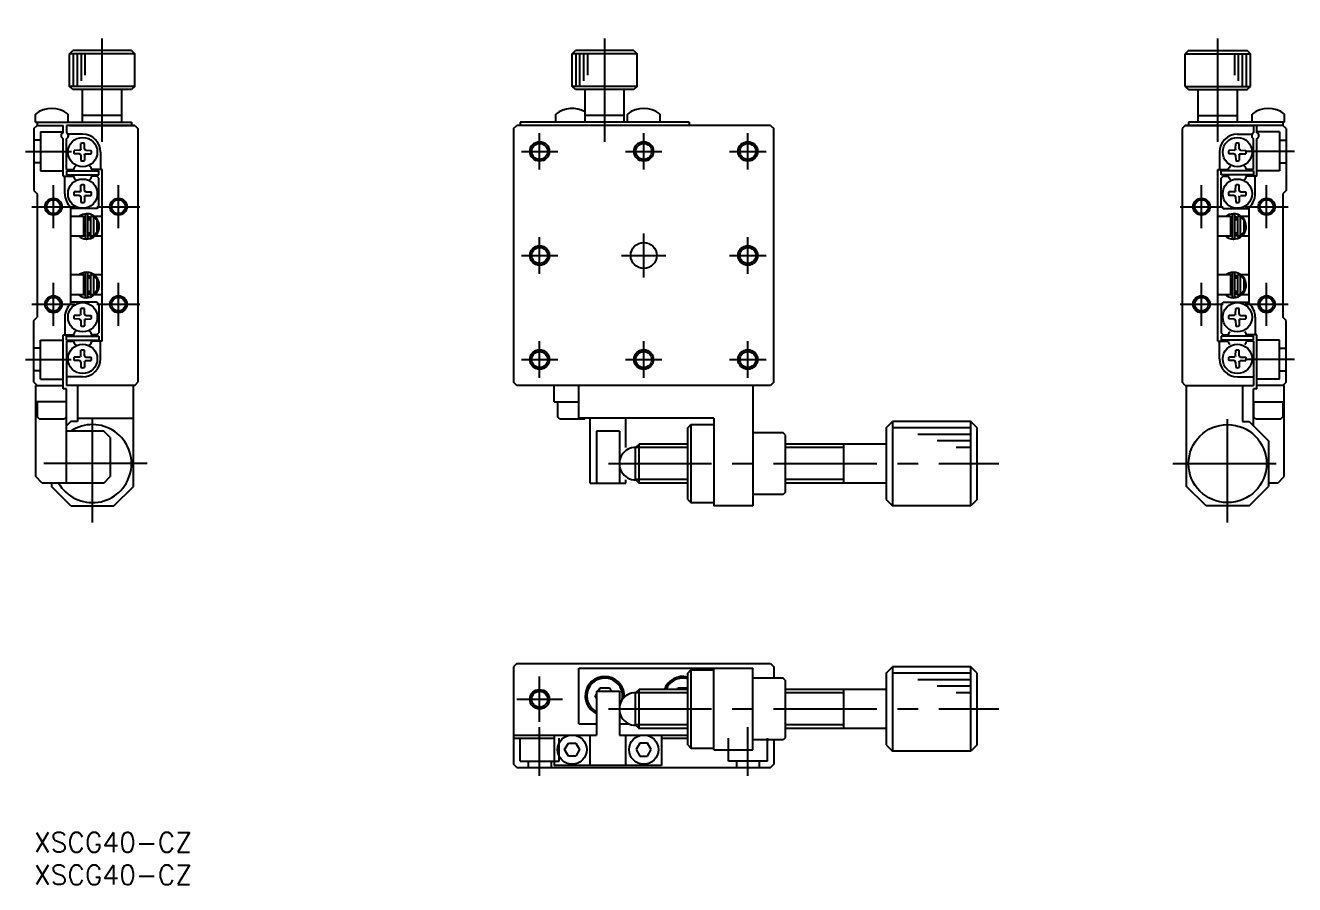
# Model space of a CAD drawing. Extents: x -1 to 194, y -8 to 253.
# Drawn here: x -1.3 to 193.8, y -8 to 124.1 of the extents above; entities that cross this region are included whole.
import ezdxf

# ---------------------------------------------------------------- set-up
doc = ezdxf.new("R2010")
doc.units = 0
doc.header["$LTSCALE"] = 0.5
doc.linetypes.add('CENTER', pattern=[50.8, 31.75, -6.35, 6.35, -6.35])
doc.linetypes.add('DASHED', pattern=[19.05, 12.7, -6.35])
for name, color, linetype in [('MSM_CENTER', 1, 'CENTER'), ('MSM_CONTINUOUS', 7, 'CONTINUOUS'), ('MSM_DASHED', 4, 'DASHED'), ('MSM_NARROW', 5, 'CONTINUOUS'), ('MSM_PART_NUMBER', 7, 'CONTINUOUS')]:
    doc.layers.add(name, color=color, linetype=linetype)
doc.styles.get("Standard").update_dxf_attribs({"font": 'txt.shx', "height": 3, "bigfont": 'bigfont.shx'})

# ---------------------------------------------------------------- blocks, each defined once
blk = doc.blocks.new('*U2')
at = {"layer": 'MSM_PART_NUMBER'}
blk.add_text('XSCG40-CZ', height=3, dxfattribs=at).set_placement((0, -3))
blk = doc.blocks.new('*U3')
at = {"layer": 'MSM_PART_NUMBER'}
blk.add_text('XSCG40-CZ', height=3, dxfattribs=at).set_placement((0, -8))

msp = doc.modelspace()

# ---------------------------------------------------------------- linework, layer by layer
at = {"layer": 'MSM_CENTER'}
for p, q in [((87.73, 106.2), (87.73, 124.09)), ((181.96, 106.2), (181.96, 124.09)), ((10.5, 106.2), (10.5, 122.06)), ((77.73, 101.92), (77.73, 107.52)), ((93.73, 101.92), (93.73, 107.52)), ((109.73, 101.92), (109.73, 107.52)), ((-1.3, 104.72), (5.78, 104.72)), ((74.93, 104.72), (80.53, 104.72)), ((90.93, 104.72), (96.53, 104.72)), ((106.93, 104.72), (112.53, 104.72)), ((193.76, 104.72), (186.26, 104.72)), ((3, 92.92), (3, 99.52)), ((13, 92.92), (13, 99.52)), ((179.46, 92.92), (179.46, 99.52)), ((189.46, 92.92), (189.46, 99.52)), ((-0.3, 96.22), (6.3, 96.22)), ((9.7, 96.22), (16.3, 96.22)), ((176.16, 96.22), (182.76, 96.22)), ((186.16, 96.22), (192.76, 96.22)), ((93.73, 85.32), (93.73, 92.12)), ((77.73, 85.92), (77.73, 91.52)), ((109.73, 85.92), (109.73, 91.52)), ((74.93, 88.72), (80.53, 88.72)), ((90.33, 88.72), (97.13, 88.72)), ((106.93, 88.72), (112.53, 88.72)), ((3, 77.92), (3, 84.52)), ((13, 77.92), (13, 84.52)), ((179.46, 77.92), (179.46, 84.52)), ((189.46, 77.92), (189.46, 84.52)), ((-0.3, 81.22), (6.3, 81.22)), ((9.7, 81.22), (16.3, 81.22)), ((176.16, 81.22), (182.76, 81.22)), ((186.16, 81.22), (192.76, 81.22)), ((77.73, 69.92), (77.73, 75.52)), ((93.73, 69.92), (93.73, 75.52)), ((109.73, 69.92), (109.73, 75.52)), ((-1.3, 72.72), (5.73, 72.72)), ((74.93, 72.72), (80.53, 72.72)), ((90.93, 72.72), (96.53, 72.72)), ((106.93, 72.72), (112.53, 72.72)), ((193.76, 72.72), (186.26, 72.72)), ((9, 47.67), (9, 65.19)), ((183.46, 47.67), (183.46, 65.19)), ((17.39, 56.72), (0.95, 56.72)), ((88.29, 56.72), (148.29, 56.72)), ((175.06, 56.72), (191.5, 56.72)), ((77.73, 17), (77.73, 24)), ((74.23, 20.5), (81.23, 20.5)), ((88.29, 19), (148.29, 19)), ((77.73, 8.7), (77.73, 16.2)), ((109.73, 8.7), (109.73, 16.2))]:
    msp.add_line(p, q, dxfattribs=at)
at = {"layer": 'MSM_CONTINUOUS'}
for p, q in [((5.5, 119.72), (6, 120.22)), ((15.5, 119.72), (5.5, 119.72)), ((5.5, 114.72), (5.5, 119.72)), ((15, 120.22), (6, 120.22)), ((15, 120.22), (15.5, 119.72)), ((15.5, 114.72), (15.5, 119.72)), ((82.73, 119.72), (83.23, 120.22)), ((92.73, 119.72), (82.73, 119.72)), ((82.73, 114.72), (82.73, 119.72)), ((92.23, 120.22), (83.23, 120.22)), ((92.23, 120.22), (92.73, 119.72)), ((92.73, 114.72), (92.73, 119.72)), ((177.46, 120.22), (176.96, 119.72)), ((176.96, 119.72), (186.96, 119.72)), ((176.96, 114.72), (176.96, 119.72)), ((177.46, 120.22), (186.46, 120.22)), ((186.96, 119.72), (186.46, 120.22)), ((186.96, 114.72), (186.96, 119.72)), ((15.5, 114.72), (5.5, 114.72)), ((6, 114.22), (5.5, 114.72)), ((15, 114.22), (6, 114.22)), ((7.5, 109.22), (7.5, 114.22)), ((13.5, 109.22), (13.5, 114.22)), ((15.5, 114.72), (15, 114.22)), ((92.73, 114.72), (82.73, 114.72)), ((83.23, 114.22), (82.73, 114.72)), ((92.23, 114.22), (83.23, 114.22)), ((84.73, 109.22), (84.73, 114.22)), ((90.73, 109.22), (90.73, 114.22)), ((92.73, 114.72), (92.23, 114.22)), ((176.96, 114.72), (186.96, 114.72)), ((176.96, 114.72), (177.46, 114.22)), ((177.46, 114.22), (186.46, 114.22)), ((178.96, 109.22), (178.96, 114.22)), ((184.96, 109.22), (184.96, 114.22)), ((186.46, 114.22), (186.96, 114.72)), ((0.25, 109.22), (0.25, 110.45)), ((5.25, 109.22), (5.25, 110.45)), ((13.5, 110.22), (7.5, 110.22)), ((80.23, 109.22), (80.23, 110.45)), ((90.73, 110.22), (84.73, 110.22)), ((91.23, 109.22), (91.23, 110.45)), ((96.23, 109.22), (96.23, 110.45)), ((178.96, 110.22), (184.96, 110.22)), ((187.21, 109.22), (187.21, 110.45)), ((192.21, 109.22), (192.21, 110.45)), ((0, 108.22), (0.5, 108.72)), ((0, 108.22), (0, 98.72)), ((0.25, 109.22), (15, 109.22)), ((0.5, 109.22), (0.5, 108.72)), ((0.5, 108.72), (4.5, 108.72)), ((4.5, 107.58), (4.5, 108.72)), ((15.5, 108.72), (5, 108.72)), ((5, 108.72), (5, 107.58)), ((7.5, 107.37), (5.23, 107.37)), ((5.5, 108.72), (15.5, 108.72)), ((15, 109.22), (15, 108.72)), ((15.5, 108.72), (16, 108.22)), ((16, 108.22), (16, 69.22)), ((73.73, 108.22), (74.23, 108.72)), ((73.73, 108.22), (73.73, 69.22)), ((113.23, 108.72), (74.23, 108.72)), ((100.73, 109.22), (74.73, 109.22)), ((74.73, 109.22), (74.73, 108.72)), ((100.73, 109.22), (100.73, 108.72)), ((113.23, 108.72), (113.73, 108.22)), ((113.73, 69.22), (113.73, 108.22)), ((176.96, 108.72), (176.46, 108.22)), ((176.46, 108.22), (176.46, 69.22)), ((176.96, 108.72), (187.46, 108.72)), ((191.96, 108.72), (176.96, 108.72)), ((192.21, 109.22), (177.46, 109.22)), ((177.46, 109.22), (177.46, 108.72)), ((184.96, 107.37), (187.22, 107.37)), ((187.46, 108.72), (187.46, 107.58)), ((187.96, 107.58), (187.96, 108.72)), ((191.96, 109.22), (191.96, 108.72)), ((192.46, 108.22), (191.96, 108.72)), ((192.46, 108.22), (192.46, 98.72)), ((4.5, 100.92), (4.5, 106.66)), ((5, 101.92), (5, 106.66)), ((7.23, 105.11), (7.24, 105.95)), ((7.77, 105.11), (7.76, 105.95)), ((184.68, 105.11), (184.7, 105.95)), ((185.23, 105.11), (185.22, 105.95)), ((187.46, 101.92), (187.46, 106.66)), ((187.96, 100.92), (187.96, 106.66)), ((7, 104.9), (6.18, 104.88)), ((7, 104.35), (6.18, 104.36)), ((7, 104.9), (7.17, 104.97)), ((7, 104.35), (7.17, 104.28)), ((7.23, 105.11), (7.17, 104.97)), ((7.23, 104.14), (7.17, 104.28)), ((7.23, 104.14), (7.24, 103.3)), ((7.77, 104.14), (7.76, 103.3)), ((7.77, 105.11), (7.83, 104.97)), ((7.77, 104.14), (7.83, 104.28)), ((8, 104.9), (7.83, 104.97)), ((8, 104.35), (7.83, 104.28)), ((8, 104.9), (8.82, 104.88)), ((8, 104.35), (8.82, 104.36)), ((10.25, 104.62), (10.25, 101.92)), ((182.21, 104.62), (182.21, 101.92)), ((184.46, 104.9), (183.63, 104.88)), ((184.46, 104.35), (183.63, 104.36)), ((184.46, 104.9), (184.62, 104.97)), ((184.46, 104.35), (184.62, 104.28)), ((184.68, 105.11), (184.62, 104.97)), ((184.68, 104.14), (184.62, 104.28)), ((184.68, 104.14), (184.7, 103.3)), ((185.23, 104.14), (185.22, 103.3)), ((185.23, 105.11), (185.29, 104.97)), ((185.23, 104.14), (185.29, 104.28)), ((185.46, 104.9), (185.29, 104.97)), ((185.46, 104.35), (185.29, 104.28)), ((185.46, 104.9), (186.28, 104.88)), ((185.46, 104.35), (186.28, 104.36)), ((5, 101.92), (6.09, 101.92)), ((5, 101.72), (10, 101.72)), ((5, 101.72), (5, 101.12)), ((10.5, 101.92), (8.91, 101.92)), ((10, 101.12), (10, 101.72)), ((10.5, 75.52), (10.5, 101.92)), ((181.96, 75.52), (181.96, 101.92)), ((181.96, 101.92), (183.54, 101.92)), ((187.46, 101.72), (182.46, 101.72)), ((182.46, 101.12), (182.46, 101.72)), ((187.46, 101.92), (186.37, 101.92)), ((187.46, 101.72), (187.46, 101.12)), ((4.5, 100.92), (6.09, 100.92)), ((4.75, 98.22), (4.75, 100.92)), ((5, 101.12), (10, 101.12)), ((7.23, 98.71), (7.24, 99.55)), ((7.77, 98.71), (7.76, 99.55)), ((9.7, 100.92), (8.91, 100.92)), ((10, 100.62), (9.7, 100.92)), ((10, 96.22), (10, 100.62)), ((187.46, 101.12), (182.46, 101.12)), ((182.46, 100.62), (182.76, 100.92)), ((182.46, 96.22), (182.46, 100.62)), ((182.76, 100.92), (183.54, 100.92)), ((184.68, 98.71), (184.7, 99.55)), ((185.23, 98.71), (185.22, 99.55)), ((187.96, 100.92), (186.37, 100.92)), ((187.71, 98.22), (187.71, 100.92)), ((0, 98.72), (0.5, 98.22)), ((0.5, 98.22), (0.5, 79.22)), ((7, 98.5), (6.18, 98.48)), ((7, 97.95), (6.18, 97.96)), ((7, 98.5), (7.17, 98.57)), ((7, 97.95), (7.17, 97.88)), ((7.23, 98.71), (7.17, 98.57)), ((7.23, 97.74), (7.17, 97.88)), ((7.23, 97.74), (7.24, 96.9)), ((7.77, 97.74), (7.76, 96.9)), ((7.77, 98.71), (7.83, 98.57)), ((7.77, 97.74), (7.83, 97.88)), ((8, 98.5), (7.83, 98.57)), ((8, 97.95), (7.83, 97.88)), ((8, 98.5), (8.82, 98.48)), ((8, 97.95), (8.82, 97.96)), ((184.46, 98.5), (183.63, 98.48)), ((184.46, 97.95), (183.63, 97.96)), ((184.46, 98.5), (184.62, 98.57)), ((184.46, 97.95), (184.62, 97.88)), ((184.68, 98.71), (184.62, 98.57)), ((184.68, 97.74), (184.62, 97.88)), ((184.68, 97.74), (184.7, 96.9)), ((185.23, 97.74), (185.22, 96.9)), ((185.23, 98.71), (185.29, 98.57)), ((185.23, 97.74), (185.29, 97.88)), ((185.46, 98.5), (185.29, 98.57)), ((185.46, 98.5), (186.28, 98.48)), ((185.46, 97.95), (186.28, 97.96)), ((192.46, 98.72), (191.96, 98.22)), ((191.96, 98.22), (191.96, 79.22)), ((5.7, 81.3), (5.7, 96.14)), ((9.7, 95.92), (5.7, 95.92)), ((10, 96.22), (9.7, 95.92)), ((182.46, 96.22), (182.76, 95.92)), ((182.76, 95.92), (186.76, 95.92)), ((186.76, 81.3), (186.76, 96.14)), ((7.7, 94.72), (5.7, 94.72)), ((7.7, 91.72), (7.7, 94.72)), ((7.7, 94.67), (7.91, 94.71)), ((7.91, 94.22), (7.7, 94.22)), ((7.91, 94.93), (7.91, 91.43)), ((8.31, 91.43), (8.31, 94.93)), ((8.31, 94.71), (8.7, 94.61)), ((8.31, 94.38), (8.32, 94.4)), ((8.31, 94.37), (8.31, 94.38)), ((8.31, 94.35), (8.31, 94.37)), ((8.31, 94.34), (8.31, 94.35)), ((8.31, 94.33), (8.31, 94.34)), ((8.7, 94.22), (8.31, 94.22)), ((8.32, 94.43), (8.33, 94.44)), ((8.32, 94.41), (8.32, 94.43)), ((8.32, 94.4), (8.32, 94.41)), ((8.33, 94.45), (8.34, 94.47)), ((8.33, 94.44), (8.33, 94.45)), ((8.34, 94.47), (8.35, 94.48)), ((8.35, 94.48), (8.36, 94.49)), ((8.36, 94.5), (8.37, 94.52)), ((8.36, 94.49), (8.36, 94.5)), ((8.37, 94.52), (8.38, 94.53)), ((8.38, 94.53), (8.39, 94.54)), ((8.39, 94.54), (8.4, 94.55)), ((8.4, 94.55), (8.41, 94.56)), ((8.41, 94.56), (8.43, 94.57)), ((8.43, 94.57), (8.44, 94.58)), ((8.44, 94.58), (8.45, 94.58)), ((8.45, 94.58), (8.46, 94.59)), ((8.46, 94.59), (8.48, 94.6)), ((8.48, 94.6), (8.49, 94.6)), ((8.49, 94.6), (8.5, 94.61)), ((8.5, 94.61), (8.5, 94.22)), ((8.5, 94.61), (8.52, 94.61)), ((8.52, 94.61), (8.53, 94.62)), ((8.53, 94.62), (8.55, 94.62)), ((8.55, 94.62), (8.56, 94.62)), ((8.56, 94.62), (8.58, 94.62)), ((8.58, 94.62), (8.59, 94.63)), ((8.59, 94.63), (8.61, 94.63)), ((8.61, 94.63), (8.62, 94.62)), ((8.62, 94.62), (8.63, 94.62)), ((8.63, 94.62), (8.65, 94.62)), ((8.65, 94.62), (8.66, 94.62)), ((8.66, 94.62), (8.68, 94.61)), ((8.68, 94.61), (8.69, 94.61)), ((8.69, 94.61), (8.71, 94.61)), ((8.7, 94.72), (8.7, 91.72)), ((9.2, 94.72), (8.7, 94.72)), ((8.71, 94.61), (8.71, 94.6)), ((8.71, 94.6), (8.74, 94.59)), ((8.87, 94.97), (8.81, 94.99)), ((8.87, 94.97), (8.88, 94.97)), ((9.2, 91.72), (9.2, 94.72)), ((9.2, 94.67), (9.7, 94.14)), ((10.5, 94.72), (9.29, 94.72)), ((9.7, 94.14), (9.7, 92.31)), ((183.96, 94.72), (181.96, 94.72)), ((183.96, 91.72), (183.96, 94.72)), ((183.96, 94.67), (184.16, 94.71)), ((184.16, 94.22), (183.96, 94.22)), ((184.16, 94.93), (184.16, 91.43)), ((184.56, 91.43), (184.56, 94.93)), ((184.56, 94.71), (184.96, 94.61)), ((184.56, 94.35), (184.57, 94.37)), ((184.56, 94.34), (184.56, 94.35)), ((184.56, 94.33), (184.56, 94.34)), ((184.96, 94.22), (184.56, 94.22)), ((184.57, 94.41), (184.58, 94.43)), ((184.57, 94.4), (184.57, 94.41)), ((184.57, 94.38), (184.57, 94.4)), ((184.57, 94.37), (184.57, 94.38)), ((184.58, 94.44), (184.59, 94.45)), ((184.58, 94.43), (184.58, 94.44)), ((184.59, 94.45), (184.6, 94.47)), ((184.6, 94.48), (184.61, 94.49)), ((184.6, 94.47), (184.6, 94.48)), ((184.61, 94.49), (184.62, 94.5)), ((184.62, 94.5), (184.63, 94.52)), ((184.63, 94.52), (184.64, 94.53)), ((184.64, 94.53), (184.65, 94.54)), ((184.65, 94.54), (184.66, 94.55)), ((184.66, 94.55), (184.67, 94.56)), ((184.67, 94.56), (184.68, 94.57)), ((184.68, 94.57), (184.69, 94.58)), ((184.69, 94.58), (184.71, 94.58)), ((184.71, 94.58), (184.72, 94.59)), ((184.72, 94.59), (184.73, 94.6)), ((184.73, 94.6), (184.75, 94.6)), ((184.75, 94.6), (184.76, 94.61)), ((184.76, 94.61), (184.76, 94.22)), ((184.76, 94.61), (184.77, 94.61)), ((184.77, 94.61), (184.79, 94.62)), ((184.79, 94.62), (184.8, 94.62)), ((184.8, 94.62), (184.82, 94.62)), ((184.82, 94.62), (184.83, 94.62)), ((184.83, 94.62), (184.85, 94.63)), ((184.85, 94.63), (184.86, 94.63)), ((184.86, 94.63), (184.88, 94.62)), ((184.88, 94.62), (184.89, 94.62)), ((184.89, 94.62), (184.91, 94.62)), ((184.91, 94.62), (184.92, 94.62)), ((184.92, 94.62), (184.93, 94.61)), ((184.93, 94.61), (184.95, 94.61)), ((184.95, 94.61), (184.96, 94.61)), ((184.96, 94.72), (184.96, 91.72)), ((185.46, 94.72), (184.96, 94.72)), ((184.96, 94.61), (184.97, 94.6)), ((184.97, 94.6), (184.99, 94.59)), ((185.13, 94.97), (185.07, 94.99)), ((185.13, 94.97), (185.13, 94.97)), ((185.46, 91.72), (185.46, 94.72)), ((185.46, 94.67), (185.96, 94.14)), ((186.76, 94.72), (185.55, 94.72)), ((185.96, 94.14), (185.96, 92.31)), ((5.7, 91.72), (7.7, 91.72)), ((7.68, 91.69), (7.57, 91.72)), ((7.91, 91.64), (7.68, 91.69)), ((7.7, 92.22), (7.91, 92.22)), ((8.31, 92.22), (8.7, 92.22)), ((8.31, 92.02), (8.31, 92.03)), ((8.31, 92.01), (8.31, 92.02)), ((8.31, 91.99), (8.31, 92.01)), ((8.31, 91.98), (8.31, 91.99)), ((8.31, 91.96), (8.31, 91.98)), ((8.32, 91.95), (8.31, 91.96)), ((8.32, 91.93), (8.32, 91.95)), ((8.33, 91.92), (8.32, 91.93)), ((8.33, 91.91), (8.33, 91.92)), ((8.34, 91.89), (8.33, 91.91)), ((8.34, 91.88), (8.34, 91.89)), ((8.35, 91.87), (8.34, 91.88)), ((8.36, 91.86), (8.35, 91.87)), ((8.37, 91.84), (8.36, 91.86)), ((8.38, 91.83), (8.37, 91.84)), ((8.39, 91.82), (8.38, 91.83)), ((8.4, 91.81), (8.39, 91.82)), ((8.41, 91.8), (8.4, 91.81)), ((8.42, 91.79), (8.41, 91.8)), ((8.43, 91.78), (8.42, 91.79)), ((8.44, 91.77), (8.43, 91.78)), ((8.46, 91.77), (8.44, 91.77)), ((8.47, 91.76), (8.46, 91.77)), ((8.48, 91.75), (8.47, 91.76)), ((8.5, 91.75), (8.48, 91.75)), ((8.5, 92.22), (8.5, 91.74)), ((8.51, 91.74), (8.5, 91.75)), ((8.52, 91.74), (8.51, 91.74)), ((8.54, 91.73), (8.52, 91.74)), ((8.55, 91.73), (8.54, 91.73)), ((8.57, 91.73), (8.55, 91.73)), ((8.58, 91.73), (8.57, 91.73)), ((8.6, 91.73), (8.58, 91.73)), ((8.61, 91.73), (8.6, 91.73)), ((8.63, 91.73), (8.61, 91.73)), ((8.64, 91.73), (8.63, 91.73)), ((8.66, 91.73), (8.64, 91.73)), ((8.67, 91.74), (8.66, 91.73)), ((8.69, 91.74), (8.67, 91.74)), ((8.7, 91.74), (8.69, 91.74)), ((8.71, 91.75), (8.7, 91.74)), ((8.7, 91.72), (9.2, 91.72)), ((8.74, 91.72), (8.75, 91.71)), ((8.81, 91.62), (8.75, 91.72)), ((8.75, 91.71), (8.75, 91.71)), ((8.75, 91.71), (8.76, 91.69)), ((8.76, 91.69), (8.77, 91.68)), ((8.77, 91.68), (8.77, 91.67)), ((9.7, 92.31), (9.2, 91.78)), ((9.4, 91.72), (9.4, 91.72)), ((9.4, 91.72), (10.5, 91.72)), ((181.96, 91.72), (183.96, 91.72)), ((183.93, 91.69), (183.82, 91.72)), ((184.16, 91.64), (183.93, 91.69)), ((183.96, 92.22), (184.16, 92.22)), ((184.56, 92.22), (184.96, 92.22)), ((184.56, 92.02), (184.56, 92.03)), ((184.56, 92.01), (184.56, 92.02)), ((184.56, 91.99), (184.56, 92.01)), ((184.57, 91.98), (184.56, 91.99)), ((184.57, 91.96), (184.57, 91.98)), ((184.57, 91.95), (184.57, 91.96)), ((184.58, 91.93), (184.57, 91.95)), ((184.58, 91.92), (184.58, 91.93)), ((184.59, 91.91), (184.58, 91.92)), ((184.59, 91.89), (184.59, 91.91)), ((184.6, 91.88), (184.59, 91.89)), ((184.61, 91.87), (184.6, 91.88)), ((184.62, 91.86), (184.61, 91.87)), ((184.62, 91.84), (184.62, 91.86)), ((184.63, 91.83), (184.62, 91.84)), ((184.64, 91.82), (184.63, 91.83)), ((184.65, 91.81), (184.64, 91.82)), ((184.66, 91.8), (184.65, 91.81)), ((184.68, 91.79), (184.66, 91.8)), ((184.69, 91.78), (184.68, 91.79)), ((184.7, 91.77), (184.69, 91.78)), ((184.71, 91.77), (184.7, 91.77)), ((184.73, 91.76), (184.71, 91.77)), ((184.74, 91.75), (184.73, 91.76)), ((184.75, 91.75), (184.74, 91.75)), ((184.77, 91.74), (184.75, 91.75)), ((184.76, 92.22), (184.76, 91.74)), ((184.78, 91.74), (184.77, 91.74)), ((184.79, 91.73), (184.78, 91.74)), ((184.81, 91.73), (184.79, 91.73)), ((184.82, 91.73), (184.81, 91.73)), ((184.84, 91.73), (184.82, 91.73)), ((184.85, 91.73), (184.84, 91.73)), ((184.87, 91.73), (184.85, 91.73)), ((184.88, 91.73), (184.87, 91.73)), ((184.9, 91.73), (184.88, 91.73)), ((184.91, 91.73), (184.9, 91.73)), ((184.93, 91.74), (184.91, 91.73)), ((184.94, 91.74), (184.93, 91.74)), ((184.96, 91.74), (184.94, 91.74)), ((184.97, 91.75), (184.96, 91.74)), ((184.96, 91.72), (185.46, 91.72)), ((185, 91.72), (185, 91.71)), ((185, 91.71), (185.01, 91.71)), ((185.07, 91.62), (185.01, 91.72)), ((185.01, 91.71), (185.02, 91.69)), ((185.02, 91.69), (185.02, 91.68)), ((185.02, 91.68), (185.03, 91.67)), ((185.96, 92.31), (185.46, 91.78)), ((185.66, 91.72), (185.66, 91.72)), ((185.66, 91.72), (186.76, 91.72)), ((8.13, 91.23), (8.82, 91.36)), ((8.3, 91.39), (8.32, 91.39)), ((8.32, 91.39), (8.35, 91.38)), ((8.35, 91.38), (8.38, 91.36)), ((8.38, 91.36), (8.41, 91.35)), ((8.41, 91.35), (8.45, 91.34)), ((8.45, 91.34), (8.48, 91.34)), ((8.48, 91.34), (8.51, 91.33)), ((8.51, 91.33), (8.55, 91.33)), ((8.55, 91.33), (8.58, 91.33)), ((8.58, 91.33), (8.62, 91.33)), ((8.62, 91.33), (8.65, 91.33)), ((8.65, 91.33), (8.69, 91.33)), ((8.69, 91.33), (8.72, 91.34)), ((8.72, 91.34), (8.75, 91.34)), ((8.75, 91.34), (8.79, 91.35)), ((8.77, 91.67), (8.78, 91.66)), ((8.78, 91.66), (8.79, 91.64)), ((8.79, 91.64), (8.79, 91.63)), ((8.79, 91.63), (8.8, 91.62)), ((8.79, 91.35), (8.82, 91.36)), ((8.8, 91.62), (8.81, 91.6)), ((8.88, 91.39), (8.81, 91.62)), ((8.81, 91.6), (8.82, 91.59)), ((8.82, 91.59), (8.82, 91.57)), ((8.82, 91.57), (8.83, 91.56)), ((8.82, 91.36), (8.85, 91.37)), ((8.83, 91.56), (8.83, 91.54)), ((8.83, 91.54), (8.84, 91.52)), ((8.84, 91.52), (8.85, 91.51)), ((8.85, 91.51), (8.85, 91.5)), ((8.85, 91.5), (8.85, 91.48)), ((8.85, 91.48), (8.86, 91.47)), ((8.85, 91.37), (8.87, 91.38)), ((8.86, 91.47), (8.86, 91.46)), ((8.86, 91.46), (8.87, 91.44)), ((8.87, 91.44), (8.87, 91.43)), ((8.87, 91.43), (8.87, 91.42)), ((8.87, 91.42), (8.87, 91.41)), ((8.87, 91.41), (8.87, 91.41)), ((8.87, 91.41), (8.87, 91.4)), ((8.87, 91.4), (8.87, 91.39)), ((8.87, 91.39), (8.87, 91.38)), ((8.87, 91.39), (8.87, 91.39)), ((8.87, 91.38), (8.87, 91.38)), ((8.87, 91.38), (8.87, 91.38)), ((184.39, 91.23), (185.07, 91.36)), ((184.56, 91.39), (184.57, 91.39)), ((184.57, 91.39), (184.6, 91.38)), ((184.6, 91.38), (184.64, 91.36)), ((184.64, 91.36), (184.67, 91.35)), ((184.67, 91.35), (184.7, 91.34)), ((184.7, 91.34), (184.74, 91.34)), ((184.74, 91.34), (184.77, 91.33)), ((184.77, 91.33), (184.8, 91.33)), ((184.8, 91.33), (184.84, 91.33)), ((184.84, 91.33), (184.87, 91.33)), ((184.87, 91.33), (184.91, 91.33)), ((184.91, 91.33), (184.94, 91.33)), ((184.94, 91.33), (184.98, 91.34)), ((184.98, 91.34), (185.01, 91.34)), ((185.01, 91.34), (185.04, 91.35)), ((185.03, 91.67), (185.04, 91.66)), ((185.04, 91.66), (185.04, 91.64)), ((185.04, 91.64), (185.05, 91.63)), ((185.04, 91.35), (185.08, 91.36)), ((185.05, 91.63), (185.06, 91.62)), ((185.06, 91.62), (185.06, 91.6)), ((185.06, 91.6), (185.07, 91.59)), ((185.13, 91.39), (185.07, 91.62)), ((185.07, 91.59), (185.08, 91.57)), ((185.08, 91.57), (185.08, 91.56)), ((185.08, 91.56), (185.09, 91.54)), ((185.08, 91.36), (185.11, 91.37)), ((185.09, 91.54), (185.1, 91.52)), ((185.1, 91.52), (185.1, 91.51)), ((185.1, 91.51), (185.11, 91.5)), ((185.11, 91.5), (185.11, 91.48)), ((185.11, 91.48), (185.11, 91.47)), ((185.11, 91.47), (185.12, 91.46)), ((185.11, 91.37), (185.13, 91.38)), ((185.12, 91.46), (185.12, 91.44)), ((185.12, 91.44), (185.12, 91.43)), ((185.12, 91.43), (185.13, 91.42)), ((185.13, 91.42), (185.13, 91.41)), ((185.13, 91.41), (185.13, 91.41)), ((185.13, 91.41), (185.13, 91.4)), ((185.13, 91.4), (185.13, 91.39)), ((185.13, 91.39), (185.13, 91.38)), ((185.13, 91.39), (185.13, 91.39)), ((185.13, 91.38), (185.13, 91.38)), ((185.13, 91.38), (185.13, 91.38)), ((7.91, 85.93), (7.91, 82.43)), ((8.31, 82.43), (8.31, 85.93)), ((8.87, 85.97), (8.81, 85.99)), ((8.87, 85.97), (8.88, 85.97)), ((184.16, 85.93), (184.16, 82.43)), ((184.56, 82.43), (184.56, 85.93)), ((185.13, 85.97), (185.07, 85.99)), ((185.13, 85.97), (185.13, 85.97)), ((7.7, 85.72), (5.7, 85.72)), ((7.7, 82.72), (7.7, 85.72)), ((7.7, 85.67), (7.91, 85.71)), ((7.91, 85.22), (7.7, 85.22)), ((8.31, 85.71), (8.7, 85.61)), ((8.31, 85.38), (8.32, 85.4)), ((8.31, 85.37), (8.31, 85.38)), ((8.31, 85.35), (8.31, 85.37)), ((8.31, 85.34), (8.31, 85.35)), ((8.31, 85.33), (8.31, 85.34)), ((8.7, 85.22), (8.31, 85.22)), ((8.32, 85.43), (8.33, 85.44)), ((8.32, 85.41), (8.32, 85.43)), ((8.32, 85.4), (8.32, 85.41)), ((8.33, 85.45), (8.34, 85.47)), ((8.33, 85.44), (8.33, 85.45)), ((8.34, 85.47), (8.35, 85.48)), ((8.35, 85.48), (8.36, 85.49)), ((8.36, 85.5), (8.37, 85.52)), ((8.36, 85.49), (8.36, 85.5)), ((8.37, 85.52), (8.38, 85.53)), ((8.38, 85.53), (8.39, 85.54)), ((8.39, 85.54), (8.4, 85.55)), ((8.4, 85.55), (8.41, 85.56)), ((8.41, 85.56), (8.43, 85.57)), ((8.43, 85.57), (8.44, 85.58)), ((8.44, 85.58), (8.45, 85.58)), ((8.45, 85.58), (8.46, 85.59)), ((8.46, 85.59), (8.48, 85.6)), ((8.48, 85.6), (8.49, 85.6)), ((8.49, 85.6), (8.5, 85.61)), ((8.5, 85.61), (8.5, 85.22)), ((8.5, 85.61), (8.52, 85.61)), ((8.52, 85.61), (8.53, 85.62)), ((8.53, 85.62), (8.55, 85.62)), ((8.55, 85.62), (8.56, 85.62)), ((8.56, 85.62), (8.58, 85.62)), ((8.58, 85.62), (8.59, 85.63)), ((8.59, 85.63), (8.61, 85.63)), ((8.61, 85.63), (8.62, 85.62)), ((8.62, 85.62), (8.63, 85.62)), ((8.63, 85.62), (8.65, 85.62)), ((8.65, 85.62), (8.66, 85.62)), ((8.66, 85.62), (8.68, 85.61)), ((8.68, 85.61), (8.69, 85.61)), ((8.69, 85.61), (8.71, 85.61)), ((8.7, 85.72), (8.7, 82.72)), ((9.2, 85.72), (8.7, 85.72)), ((8.71, 85.61), (8.71, 85.6)), ((8.71, 85.6), (8.74, 85.59)), ((9.2, 82.72), (9.2, 85.72)), ((9.2, 85.67), (9.7, 85.14)), ((10.5, 85.72), (9.29, 85.72)), ((9.7, 85.14), (9.7, 83.31)), ((183.96, 85.72), (181.96, 85.72)), ((183.96, 82.72), (183.96, 85.72)), ((183.96, 85.67), (184.16, 85.71)), ((184.16, 85.22), (183.96, 85.22)), ((184.56, 85.71), (184.96, 85.61)), ((184.56, 85.35), (184.57, 85.37)), ((184.56, 85.34), (184.56, 85.35)), ((184.56, 85.33), (184.56, 85.34)), ((184.96, 85.22), (184.56, 85.22)), ((184.57, 85.41), (184.58, 85.43)), ((184.57, 85.4), (184.57, 85.41)), ((184.57, 85.38), (184.57, 85.4)), ((184.57, 85.37), (184.57, 85.38)), ((184.58, 85.44), (184.59, 85.45)), ((184.58, 85.43), (184.58, 85.44)), ((184.59, 85.45), (184.6, 85.47)), ((184.6, 85.48), (184.61, 85.49)), ((184.6, 85.47), (184.6, 85.48)), ((184.61, 85.49), (184.62, 85.5)), ((184.62, 85.5), (184.63, 85.52)), ((184.63, 85.52), (184.64, 85.53)), ((184.64, 85.53), (184.65, 85.54)), ((184.65, 85.54), (184.66, 85.55)), ((184.66, 85.55), (184.67, 85.56)), ((184.67, 85.56), (184.68, 85.57)), ((184.68, 85.57), (184.69, 85.58)), ((184.69, 85.58), (184.71, 85.58)), ((184.71, 85.58), (184.72, 85.59)), ((184.72, 85.59), (184.73, 85.6)), ((184.73, 85.6), (184.75, 85.6)), ((184.75, 85.6), (184.76, 85.61)), ((184.76, 85.61), (184.76, 85.22)), ((184.76, 85.61), (184.77, 85.61)), ((184.77, 85.61), (184.79, 85.62)), ((184.79, 85.62), (184.8, 85.62)), ((184.8, 85.62), (184.82, 85.62)), ((184.82, 85.62), (184.83, 85.62)), ((184.83, 85.62), (184.85, 85.63)), ((184.85, 85.63), (184.86, 85.63)), ((184.86, 85.63), (184.88, 85.62)), ((184.88, 85.62), (184.89, 85.62)), ((184.89, 85.62), (184.91, 85.62)), ((184.91, 85.62), (184.92, 85.62)), ((184.92, 85.62), (184.93, 85.61)), ((184.93, 85.61), (184.95, 85.61)), ((184.95, 85.61), (184.96, 85.61)), ((184.96, 85.72), (184.96, 82.72)), ((185.46, 85.72), (184.96, 85.72)), ((184.96, 85.61), (184.97, 85.6)), ((184.97, 85.6), (184.99, 85.59)), ((185.46, 82.72), (185.46, 85.72)), ((185.46, 85.67), (185.96, 85.14)), ((186.76, 85.72), (185.55, 85.72)), ((185.96, 85.14), (185.96, 83.31)), ((5.7, 82.72), (7.7, 82.72)), ((7.68, 82.69), (7.57, 82.72)), ((7.91, 82.64), (7.68, 82.69)), ((7.7, 83.22), (7.91, 83.22)), ((8.13, 82.23), (8.82, 82.36)), ((8.3, 82.39), (8.32, 82.39)), ((8.31, 83.22), (8.7, 83.22)), ((8.31, 83.02), (8.31, 83.03)), ((8.31, 83.01), (8.31, 83.02)), ((8.31, 82.99), (8.31, 83.01)), ((8.31, 82.98), (8.31, 82.99)), ((8.31, 82.96), (8.31, 82.98)), ((8.32, 82.95), (8.31, 82.96)), ((8.32, 82.93), (8.32, 82.95)), ((8.33, 82.92), (8.32, 82.93)), ((8.32, 82.39), (8.35, 82.38)), ((8.33, 82.91), (8.33, 82.92)), ((8.34, 82.89), (8.33, 82.91)), ((8.34, 82.88), (8.34, 82.89)), ((8.35, 82.87), (8.34, 82.88)), ((8.36, 82.86), (8.35, 82.87)), ((8.35, 82.38), (8.38, 82.36)), ((8.37, 82.84), (8.36, 82.86)), ((8.38, 82.83), (8.37, 82.84)), ((8.39, 82.82), (8.38, 82.83)), ((8.38, 82.36), (8.41, 82.35)), ((8.4, 82.81), (8.39, 82.82)), ((8.41, 82.8), (8.4, 82.81)), ((8.42, 82.79), (8.41, 82.8)), ((8.41, 82.35), (8.45, 82.34)), ((8.43, 82.78), (8.42, 82.79)), ((8.44, 82.77), (8.43, 82.78)), ((8.46, 82.77), (8.44, 82.77)), ((8.45, 82.34), (8.48, 82.34)), ((8.47, 82.76), (8.46, 82.77)), ((8.48, 82.75), (8.47, 82.76)), ((8.5, 82.75), (8.48, 82.75)), ((8.48, 82.34), (8.51, 82.33)), ((8.5, 83.22), (8.5, 82.74)), ((8.51, 82.74), (8.5, 82.75)), ((8.52, 82.74), (8.51, 82.74)), ((8.51, 82.33), (8.55, 82.33)), ((8.54, 82.73), (8.52, 82.74)), ((8.55, 82.73), (8.54, 82.73)), ((8.57, 82.73), (8.55, 82.73)), ((8.55, 82.33), (8.58, 82.33)), ((8.58, 82.73), (8.57, 82.73)), ((8.6, 82.73), (8.58, 82.73)), ((8.58, 82.33), (8.62, 82.33)), ((8.61, 82.73), (8.6, 82.73)), ((8.63, 82.73), (8.61, 82.73)), ((8.62, 82.33), (8.65, 82.33)), ((8.64, 82.73), (8.63, 82.73)), ((8.66, 82.73), (8.64, 82.73)), ((8.65, 82.33), (8.69, 82.33)), ((8.67, 82.74), (8.66, 82.73)), ((8.69, 82.74), (8.67, 82.74)), ((8.7, 82.74), (8.69, 82.74)), ((8.69, 82.33), (8.72, 82.34)), ((8.71, 82.75), (8.7, 82.74)), ((8.7, 82.72), (9.2, 82.72)), ((8.72, 82.34), (8.75, 82.34)), ((8.74, 82.72), (8.75, 82.71)), ((8.81, 82.62), (8.75, 82.72)), ((8.75, 82.71), (8.75, 82.71)), ((8.75, 82.71), (8.76, 82.69)), ((8.75, 82.34), (8.79, 82.35)), ((8.76, 82.69), (8.77, 82.68)), ((8.77, 82.68), (8.77, 82.67)), ((8.77, 82.67), (8.78, 82.66)), ((8.78, 82.66), (8.79, 82.64)), ((8.79, 82.64), (8.79, 82.63)), ((8.79, 82.63), (8.8, 82.62)), ((8.79, 82.35), (8.82, 82.36)), ((8.8, 82.62), (8.81, 82.6)), ((8.88, 82.39), (8.81, 82.62)), ((8.81, 82.6), (8.82, 82.59)), ((8.82, 82.59), (8.82, 82.57)), ((8.82, 82.57), (8.83, 82.56)), ((8.82, 82.36), (8.85, 82.37)), ((8.83, 82.56), (8.83, 82.54)), ((8.83, 82.54), (8.84, 82.52)), ((8.84, 82.52), (8.85, 82.51)), ((8.85, 82.51), (8.85, 82.5)), ((8.85, 82.5), (8.85, 82.48)), ((8.85, 82.48), (8.86, 82.47)), ((8.85, 82.37), (8.87, 82.38)), ((8.86, 82.47), (8.86, 82.46)), ((8.86, 82.46), (8.87, 82.44)), ((8.87, 82.44), (8.87, 82.43)), ((8.87, 82.43), (8.87, 82.42)), ((8.87, 82.42), (8.87, 82.41)), ((8.87, 82.41), (8.87, 82.41)), ((8.87, 82.41), (8.87, 82.4)), ((8.87, 82.4), (8.87, 82.39)), ((8.87, 82.39), (8.87, 82.38)), ((8.87, 82.39), (8.87, 82.39)), ((8.87, 82.38), (8.87, 82.38)), ((8.87, 82.38), (8.87, 82.38)), ((9.7, 83.31), (9.2, 82.78)), ((9.4, 82.72), (9.4, 82.72)), ((9.4, 82.72), (10.5, 82.72)), ((181.96, 82.72), (183.96, 82.72)), ((183.93, 82.69), (183.82, 82.72)), ((184.16, 82.64), (183.93, 82.69)), ((183.96, 83.22), (184.16, 83.22)), ((184.39, 82.23), (185.07, 82.36)), ((184.56, 83.22), (184.96, 83.22)), ((184.56, 83.02), (184.56, 83.03)), ((184.56, 83.01), (184.56, 83.02)), ((184.56, 82.99), (184.56, 83.01)), ((184.57, 82.98), (184.56, 82.99)), ((184.56, 82.39), (184.57, 82.39)), ((184.57, 82.96), (184.57, 82.98)), ((184.57, 82.95), (184.57, 82.96)), ((184.58, 82.93), (184.57, 82.95)), ((184.57, 82.39), (184.6, 82.38)), ((184.58, 82.92), (184.58, 82.93)), ((184.59, 82.91), (184.58, 82.92)), ((184.59, 82.89), (184.59, 82.91)), ((184.6, 82.88), (184.59, 82.89)), ((184.61, 82.87), (184.6, 82.88)), ((184.6, 82.38), (184.64, 82.36)), ((184.62, 82.86), (184.61, 82.87)), ((184.62, 82.84), (184.62, 82.86)), ((184.63, 82.83), (184.62, 82.84)), ((184.64, 82.82), (184.63, 82.83)), ((184.65, 82.81), (184.64, 82.82)), ((184.64, 82.36), (184.67, 82.35)), ((184.66, 82.8), (184.65, 82.81)), ((184.68, 82.79), (184.66, 82.8)), ((184.67, 82.35), (184.7, 82.34)), ((184.69, 82.78), (184.68, 82.79)), ((184.7, 82.77), (184.69, 82.78)), ((184.71, 82.77), (184.7, 82.77)), ((184.7, 82.34), (184.74, 82.34)), ((184.73, 82.76), (184.71, 82.77)), ((184.74, 82.75), (184.73, 82.76)), ((184.75, 82.75), (184.74, 82.75)), ((184.74, 82.34), (184.77, 82.33)), ((184.77, 82.74), (184.75, 82.75)), ((184.76, 83.22), (184.76, 82.74)), ((184.78, 82.74), (184.77, 82.74)), ((184.77, 82.33), (184.8, 82.33)), ((184.79, 82.73), (184.78, 82.74)), ((184.81, 82.73), (184.79, 82.73)), ((184.8, 82.33), (184.84, 82.33)), ((184.82, 82.73), (184.81, 82.73)), ((184.84, 82.73), (184.82, 82.73)), ((184.85, 82.73), (184.84, 82.73)), ((184.84, 82.33), (184.87, 82.33)), ((184.87, 82.73), (184.85, 82.73)), ((184.88, 82.73), (184.87, 82.73)), ((184.87, 82.33), (184.91, 82.33)), ((184.9, 82.73), (184.88, 82.73)), ((184.91, 82.73), (184.9, 82.73)), ((184.93, 82.74), (184.91, 82.73)), ((184.91, 82.33), (184.94, 82.33)), ((184.94, 82.74), (184.93, 82.74)), ((184.96, 82.74), (184.94, 82.74)), ((184.94, 82.33), (184.98, 82.34)), ((184.97, 82.75), (184.96, 82.74)), ((184.96, 82.72), (185.46, 82.72)), ((184.98, 82.34), (185.01, 82.34)), ((185, 82.72), (185, 82.71)), ((185, 82.71), (185.01, 82.71)), ((185.07, 82.62), (185.01, 82.72)), ((185.01, 82.71), (185.02, 82.69)), ((185.01, 82.34), (185.04, 82.35)), ((185.02, 82.69), (185.02, 82.68)), ((185.02, 82.68), (185.03, 82.67)), ((185.03, 82.67), (185.04, 82.66)), ((185.04, 82.66), (185.04, 82.64)), ((185.04, 82.64), (185.05, 82.63)), ((185.04, 82.35), (185.08, 82.36)), ((185.05, 82.63), (185.06, 82.62)), ((185.06, 82.62), (185.06, 82.6)), ((185.06, 82.6), (185.07, 82.59)), ((185.13, 82.39), (185.07, 82.62)), ((185.07, 82.59), (185.08, 82.57)), ((185.08, 82.57), (185.08, 82.56)), ((185.08, 82.56), (185.09, 82.54)), ((185.08, 82.36), (185.11, 82.37)), ((185.09, 82.54), (185.1, 82.52)), ((185.1, 82.52), (185.1, 82.51)), ((185.1, 82.51), (185.11, 82.5)), ((185.11, 82.5), (185.11, 82.48)), ((185.11, 82.48), (185.11, 82.47)), ((185.11, 82.47), (185.12, 82.46)), ((185.11, 82.37), (185.13, 82.38)), ((185.12, 82.46), (185.12, 82.44)), ((185.12, 82.44), (185.12, 82.43)), ((185.12, 82.43), (185.13, 82.42)), ((185.13, 82.42), (185.13, 82.41)), ((185.13, 82.41), (185.13, 82.41)), ((185.13, 82.41), (185.13, 82.4)), ((185.13, 82.4), (185.13, 82.39)), ((185.13, 82.39), (185.13, 82.38)), ((185.13, 82.39), (185.13, 82.39)), ((185.13, 82.38), (185.13, 82.38)), ((185.13, 82.38), (185.13, 82.38)), ((185.96, 83.31), (185.46, 82.78)), ((185.66, 82.72), (185.66, 82.72)), ((185.66, 82.72), (186.76, 82.72)), ((9.7, 81.52), (5.7, 81.52)), ((7.23, 79.71), (7.24, 80.55)), ((7.77, 79.71), (7.76, 80.55)), ((10, 81.22), (9.7, 81.52)), ((10, 81.22), (10, 76.82)), ((182.46, 81.22), (182.76, 81.52)), ((182.46, 81.22), (182.46, 76.82)), ((182.76, 81.52), (186.76, 81.52)), ((184.68, 79.71), (184.7, 80.55)), ((185.23, 79.71), (185.22, 80.55)), ((0, 78.72), (0.5, 79.22)), ((0, 69.22), (0, 78.72)), ((4.75, 79.22), (4.75, 76.52)), ((7, 79.5), (6.18, 79.48)), ((7, 78.95), (6.18, 78.96)), ((7, 79.5), (7.17, 79.57)), ((7, 78.95), (7.17, 78.88)), ((7.23, 79.71), (7.17, 79.57)), ((7.23, 78.74), (7.17, 78.88)), ((7.23, 78.74), (7.24, 77.9)), ((7.77, 78.74), (7.76, 77.9)), ((7.77, 79.71), (7.83, 79.57)), ((7.77, 78.74), (7.83, 78.88)), ((8, 79.5), (7.83, 79.57)), ((8, 78.95), (7.83, 78.88)), ((8, 79.5), (8.82, 79.48)), ((8, 78.95), (8.82, 78.96)), ((184.46, 79.5), (183.63, 79.48)), ((184.46, 78.95), (183.63, 78.96)), ((184.46, 79.5), (184.62, 79.57)), ((184.46, 78.95), (184.62, 78.88)), ((184.68, 79.71), (184.62, 79.57)), ((184.68, 78.74), (184.62, 78.88)), ((184.68, 78.74), (184.7, 77.9)), ((185.23, 78.74), (185.22, 77.9)), ((185.23, 79.71), (185.29, 79.57)), ((185.23, 78.74), (185.29, 78.88)), ((185.46, 79.5), (185.29, 79.57)), ((185.46, 78.95), (185.29, 78.88)), ((185.46, 79.5), (186.28, 79.48)), ((185.46, 78.95), (186.28, 78.96)), ((187.71, 79.22), (187.71, 76.52)), ((192.46, 78.72), (191.96, 79.22)), ((192.46, 69.22), (192.46, 78.72)), ((4.5, 76.52), (6.09, 76.52)), ((4.5, 68.22), (4.5, 76.52)), ((5, 76.32), (10, 76.32)), ((5, 75.72), (5, 76.32)), ((9.7, 76.52), (8.91, 76.52)), ((9.7, 76.52), (10, 76.82)), ((10, 76.32), (10, 75.72)), ((182.76, 76.52), (182.46, 76.82)), ((187.46, 76.32), (182.46, 76.32)), ((182.46, 76.32), (182.46, 75.72)), ((182.76, 76.52), (183.54, 76.52)), ((187.96, 76.52), (186.37, 76.52)), ((187.46, 75.72), (187.46, 76.32)), ((187.96, 68.22), (187.96, 76.52)), ((5, 75.72), (10, 75.72)), ((5, 75.52), (5, 68.72)), ((5, 75.52), (6.09, 75.52)), ((7.23, 73.31), (7.24, 74.15)), ((7.77, 73.31), (7.76, 74.15)), ((10.5, 75.52), (8.91, 75.52)), ((10.25, 72.82), (10.25, 75.52)), ((181.96, 75.52), (183.54, 75.52)), ((182.21, 72.82), (182.21, 75.52)), ((187.46, 75.72), (182.46, 75.72)), ((184.68, 73.31), (184.7, 74.15)), ((185.23, 73.31), (185.22, 74.15)), ((187.46, 75.52), (186.37, 75.52)), ((187.46, 75.52), (187.46, 68.72)), ((7, 73.1), (6.18, 73.08)), ((7, 72.55), (6.18, 72.56)), ((7, 73.1), (7.17, 73.17)), ((7, 72.55), (7.17, 72.48)), ((7.23, 73.31), (7.17, 73.17)), ((7.23, 72.34), (7.17, 72.48)), ((7.23, 72.34), (7.24, 71.5)), ((7.77, 72.34), (7.76, 71.5)), ((7.77, 73.31), (7.83, 73.17)), ((7.77, 72.34), (7.83, 72.48)), ((8, 73.1), (7.83, 73.17)), ((8, 72.55), (7.83, 72.48)), ((8, 73.1), (8.82, 73.08)), ((8, 72.55), (8.82, 72.56)), ((184.46, 73.1), (183.63, 73.08)), ((184.46, 72.55), (183.63, 72.56)), ((184.46, 73.1), (184.62, 73.17)), ((184.46, 72.55), (184.62, 72.48)), ((184.68, 73.31), (184.62, 73.17)), ((184.68, 72.34), (184.62, 72.48)), ((184.68, 72.34), (184.7, 71.5)), ((185.23, 72.34), (185.22, 71.5)), ((185.23, 73.31), (185.29, 73.17)), ((185.23, 72.34), (185.29, 72.48)), ((185.46, 73.1), (185.29, 73.17)), ((185.46, 72.55), (185.29, 72.48)), ((185.46, 73.1), (186.28, 73.08)), ((185.46, 72.55), (186.28, 72.56)), ((0, 69.22), (0.5, 68.72)), ((0.3, 54.72), (0.3, 68.72)), ((0.3, 68.72), (4.5, 68.72)), ((7.5, 70.07), (5, 70.07)), ((15.5, 68.72), (5, 68.72)), ((6.7, 68.72), (6.7, 63.22)), ((15.3, 53.22), (15.3, 68.72)), ((15.5, 68.72), (16, 69.22)), ((74.23, 68.72), (73.73, 69.22)), ((113.23, 68.72), (74.23, 68.72)), ((79.98, 66.22), (79.98, 68.72)), ((83.73, 63.72), (83.73, 68.72)), ((110.48, 68.72), (110.48, 50.22)), ((113.73, 69.22), (113.23, 68.72)), ((176.96, 68.72), (176.46, 69.22)), ((176.96, 68.72), (187.46, 68.72)), ((177.16, 53.22), (177.16, 68.72)), ((184.96, 70.07), (187.46, 70.07)), ((185.76, 68.72), (185.76, 63.22)), ((192.16, 68.72), (187.96, 68.72)), ((192.46, 69.22), (191.96, 68.72)), ((192.16, 54.72), (192.16, 68.72)), ((5, 68.22), (4.5, 68.22)), ((5, 53.72), (5, 68.22)), ((187.46, 62.52), (187.46, 68.22)), ((187.96, 68.22), (187.46, 68.22)), ((5, 66.22), (0.3, 66.22)), ((0.5, 66.22), (0.5, 63.92)), ((79.98, 66.22), (83.73, 66.22)), ((80.48, 66.22), (80.48, 63.92)), ((187.46, 66.22), (192.16, 66.22)), ((187.46, 66.22), (187.46, 63.92)), ((191.96, 66.22), (191.96, 63.92)), ((0.8, 63.62), (0.5, 63.92)), ((0.8, 63.62), (4.7, 63.62)), ((5, 63.92), (4.7, 63.62)), ((5.7, 63.22), (5, 62.52)), ((6.7, 63.22), (5.7, 63.22)), ((6.7, 63.72), (15.3, 63.72)), ((80.78, 63.62), (80.48, 63.92)), ((80.78, 63.62), (84.68, 63.62)), ((104.48, 63.72), (83.73, 63.72)), ((84.78, 63.72), (84.68, 63.62)), ((85.48, 53.72), (85.48, 63.72)), ((90.98, 59.22), (90.98, 63.72)), ((100.48, 62.22), (100.98, 62.72)), ((100.98, 62.72), (100.98, 50.72)), ((100.98, 62.72), (104.48, 62.72)), ((104.48, 63.72), (104.48, 50.22)), ((130.98, 62.22), (131.98, 63.22)), ((143.98, 63.22), (131.98, 63.22)), ((131.98, 63.22), (131.98, 50.22)), ((143.98, 50.22), (143.98, 63.22)), ((144.98, 62.22), (143.98, 63.22)), ((185.76, 63.22), (186.76, 63.22)), ((186.76, 63.22), (189.76, 60.22)), ((187.76, 63.62), (187.46, 63.92)), ((187.76, 63.62), (191.66, 63.62)), ((191.66, 63.62), (191.96, 63.92)), ((10.75, 61.72), (5, 61.72)), ((11.75, 60.72), (10.75, 61.72)), ((11.75, 60.72), (11.75, 54.72)), ((86.48, 61.72), (86.48, 53.72)), ((89.98, 61.72), (86.48, 61.72)), ((89.98, 61.72), (89.98, 53.72)), ((100.48, 51.22), (100.48, 62.22)), ((115.18, 61.47), (110.48, 61.47)), ((115.48, 61.17), (115.18, 61.47)), ((115.48, 61.17), (115.48, 52.27)), ((130.98, 62.22), (130.98, 51.22)), ((144.98, 51.22), (144.98, 62.22)), ((93.02, 59.72), (92.48, 59.18)), ((92.48, 54.26), (92.48, 59.18)), ((93.02, 53.72), (93.02, 59.72)), ((100.48, 59.72), (93.02, 59.72)), ((130.98, 59.72), (115.48, 59.72)), ((124.48, 53.72), (124.48, 59.72)), ((189.76, 60.22), (189.76, 53.22)), ((1.3, 53.72), (0.3, 54.72)), ((10.75, 53.72), (11.75, 54.72)), ((191.16, 53.72), (192.16, 54.72)), ((10.75, 53.72), (1.3, 53.72)), ((2.7, 53.72), (2.7, 53.22)), ((5.7, 50.22), (2.7, 53.22)), ((12.3, 50.22), (15.3, 53.22)), ((85.48, 53.72), (90.98, 53.72)), ((90.98, 53.72), (90.98, 54.22)), ((92.48, 54.26), (93.02, 53.72)), ((100.48, 53.72), (93.02, 53.72)), ((130.98, 53.72), (115.48, 53.72)), ((180.16, 50.22), (177.16, 53.22)), ((186.76, 50.22), (189.76, 53.22)), ((191.16, 53.72), (189.76, 53.72)), ((100.48, 51.22), (100.98, 50.72)), ((100.98, 50.72), (104.48, 50.72)), ((115.18, 51.97), (110.48, 51.97)), ((115.48, 52.27), (115.18, 51.97)), ((130.98, 51.22), (131.98, 50.22)), ((144.98, 51.22), (143.98, 50.22)), ((5.7, 50.22), (12.3, 50.22)), ((110.48, 50.22), (104.48, 50.22)), ((143.98, 50.22), (131.98, 50.22)), ((186.76, 50.22), (180.16, 50.22)), ((74.23, 26), (73.73, 25.5)), ((73.73, 25.5), (73.73, 10.5)), ((74.23, 26), (113.23, 26)), ((113.23, 26), (113.73, 25.5)), ((113.73, 25.5), (113.73, 23.75)), ((130.98, 24.5), (131.98, 25.5)), ((143.98, 25.5), (131.98, 25.5)), ((131.98, 25.5), (131.98, 12.5)), ((143.98, 12.5), (143.98, 25.5)), ((144.98, 24.5), (143.98, 25.5)), ((83.73, 25.3), (110.48, 25.3)), ((83.73, 16.7), (83.73, 25.3)), ((100.48, 24.5), (100.98, 25)), ((100.48, 13.5), (100.48, 24.5)), ((100.98, 25), (100.98, 13)), ((100.98, 25), (104.48, 25)), ((104.48, 12.7), (104.48, 25.3)), ((110.48, 12.7), (110.48, 25.3)), ((115.18, 23.75), (110.48, 23.75)), ((115.48, 23.45), (115.18, 23.75)), ((115.48, 23.45), (115.48, 14.55)), ((130.98, 24.5), (130.98, 13.5)), ((144.98, 13.5), (144.98, 24.5)), ((86.48, 21.75), (89.98, 21.75)), ((86.48, 21.75), (86.48, 15)), ((86.72, 21.75), (87.01, 22.25)), ((87.01, 22.25), (88.45, 22.25)), ((88.45, 22.25), (88.74, 21.75)), ((89.98, 21.75), (89.98, 15)), ((93.02, 22), (92.48, 21.46)), ((92.48, 16.54), (92.48, 21.46)), ((93.02, 16), (93.02, 22)), ((100.48, 22), (93.02, 22)), ((98.86, 22), (99.01, 22.25)), ((99.01, 22.25), (100.45, 22.25)), ((100.45, 22.25), (100.48, 22.2)), ((130.98, 22), (115.48, 22)), ((124.48, 16), (124.48, 22)), ((86.28, 21), (86.48, 21.33)), ((86.48, 20.67), (86.28, 21)), ((83.73, 16.7), (86.48, 16.7)), ((89.98, 16.7), (91.5, 16.7)), ((92.48, 16.54), (93.02, 16)), ((100.48, 16), (93.02, 16)), ((130.98, 16), (115.48, 16)), ((73.73, 15), (86.48, 15)), ((73.73, 14.5), (79.98, 14.5)), ((79.98, 15), (79.98, 10.3)), ((81.57, 12.75), (82.15, 13.75)), ((82.15, 13.75), (83.31, 13.75)), ((83.31, 13.75), (83.88, 12.75)), ((85.48, 10.3), (85.48, 15)), ((89.98, 15), (100.48, 15)), ((90.98, 10.3), (90.98, 15)), ((93.15, 13.75), (92.57, 12.75)), ((94.31, 13.75), (93.15, 13.75)), ((94.88, 12.75), (94.31, 13.75)), ((96.48, 15), (96.48, 10.3)), ((96.48, 14.5), (100.48, 14.5)), ((115.18, 14.25), (110.48, 14.25)), ((113.73, 14.25), (113.73, 10.5)), ((115.48, 14.55), (115.18, 14.25)), ((82.15, 11.75), (81.57, 12.75)), ((83.31, 11.75), (82.15, 11.75)), ((83.88, 12.75), (83.31, 11.75)), ((92.57, 12.75), (93.15, 11.75)), ((93.15, 11.75), (94.31, 11.75)), ((94.31, 11.75), (94.88, 12.75)), ((100.48, 13.5), (100.98, 13)), ((100.98, 13), (104.48, 13)), ((104.48, 12.7), (110.48, 12.7)), ((130.98, 13.5), (131.98, 12.5)), ((143.98, 12.5), (131.98, 12.5)), ((144.98, 13.5), (143.98, 12.5)), ((74.23, 10), (73.73, 10.5)), ((74.23, 10), (113.23, 10)), ((96.48, 10.3), (79.98, 10.3)), ((113.23, 10), (113.73, 10.5)), ((113.73, 10.5), (113.23, 10))]:
    msp.add_line(p, q, dxfattribs=at)
for centre, radius in [((7.5, 104.62), 2.25), ((77.73, 104.72), 1.23), ((93.73, 104.72), 1.23), ((109.73, 104.72), 1.23), ((184.96, 104.62), 2.25), ((7.5, 98.22), 2.25), ((184.96, 98.22), 2.25), ((3, 96.22), 1.06), ((13, 96.22), 1.06), ((179.46, 96.22), 1.06), ((189.46, 96.22), 1.06), ((77.73, 88.72), 1.23), ((93.73, 88.72), 2), ((109.73, 88.72), 1.23), ((3, 81.22), 1.06), ((13, 81.22), 1.06), ((179.46, 81.22), 1.06), ((189.46, 81.22), 1.06), ((7.5, 79.22), 2.25), ((184.96, 79.22), 2.25), ((7.5, 72.82), 2.25), ((184.96, 72.82), 2.25), ((77.73, 72.72), 1.23), ((93.73, 72.72), 1.23), ((109.73, 72.72), 1.23), ((183.46, 56.72), 6), ((77.73, 20.5), 1.23), ((82.73, 12.75), 2.25), ((93.73, 12.75), 2.25)]:
    msp.add_circle(centre, radius, dxfattribs=at)
for centre, radius, start, end in [((2.75, 107.32), 4, 51.3178, 128.6822), ((82.73, 107.32), 4, 60, 128.6822), ((93.73, 107.32), 4, 51.3178, 128.6822), ((189.71, 107.32), 4, 51.3178, 128.6822), ((4.7, 107.12), 0.5, 113.5782, 246.4218), ((4.8, 107.12), 0.5, 293.5782, 66.4218), ((7.5, 104.62), 2.75, 0, 90), ((184.96, 104.62), 2.75, 90, 180), ((187.66, 107.12), 0.5, 113.5782, 246.4218), ((187.76, 107.12), 0.5, 293.5782, 66.4218), ((7.5, 104.62), 1.35, 78.8959, 101.1041), ((184.96, 104.62), 1.35, 78.8959, 101.1041), ((7.5, 104.62), 1.35, 168.8959, 191.1041), ((7.5, 104.62), 1.35, 348.8959, 11.1041), ((184.96, 104.62), 1.35, 168.8959, 191.1041), ((184.96, 104.62), 1.35, 348.8959, 11.1041), ((7.5, 101.42), 1.5, 129.3129, 168.463), ((7.5, 104.62), 1.35, 258.8959, 281.1041), ((7.5, 101.42), 1.5, 11.537, 50.6871), ((184.96, 101.42), 1.5, 129.3129, 168.463), ((184.96, 104.62), 1.35, 258.8959, 281.1041), ((184.96, 101.42), 1.5, 11.537, 50.6872), ((7.5, 101.42), 1.5, 191.537, 230.6871), ((7.5, 98.22), 1.35, 78.8959, 101.1041), ((7.5, 101.42), 1.5, 309.3129, 348.463), ((184.96, 101.42), 1.5, 191.537, 230.6871), ((184.96, 98.22), 1.35, 78.8959, 101.1041), ((184.96, 101.42), 1.5, 309.3129, 348.463), ((7.5, 98.22), 2.75, 180, 229.1149), ((7.5, 98.22), 1.35, 168.8959, 191.1041), ((7.5, 98.22), 1.35, 348.8959, 11.1041), ((184.96, 98.22), 1.35, 168.8959, 191.1041), ((184.96, 98.22), 1.35, 348.8959, 11.1041), ((184.96, 98.22), 2.75, 310.8851, 0), ((7.5, 98.22), 1.35, 258.8959, 281.1041), ((184.96, 98.22), 1.35, 258.8959, 281.1041), ((8.11, 93.18), 1.94, 90.7056, 127.4867), ((8.11, 94.93), 0.2, 0, 180), ((8.11, 93.18), 1.95, 293.0706, 89.1971), ((184.36, 93.18), 1.94, 90.7056, 127.4867), ((184.36, 94.93), 0.2, 0, 180), ((184.36, 93.18), 1.95, 293.0706, 89.1971), ((8.11, 93.18), 1.95, 228.2758, 269.1502), ((184.36, 93.18), 1.95, 228.2758, 269.1502), ((8.11, 91.43), 0.2, 180, 0), ((184.36, 91.43), 0.2, 180, 0), ((8.11, 84.18), 1.94, 90.7056, 127.4867), ((8.11, 85.93), 0.2, 0, 180), ((8.11, 84.18), 1.95, 293.0706, 89.1971), ((184.36, 84.18), 1.94, 90.7056, 127.4867), ((184.36, 85.93), 0.2, 0, 180), ((184.36, 84.18), 1.95, 293.0706, 89.1971), ((8.11, 84.18), 1.95, 228.2758, 269.1502), ((8.11, 82.43), 0.2, 180, 0), ((184.36, 84.18), 1.95, 228.2758, 269.1502), ((184.36, 82.43), 0.2, 180, 0), ((7.5, 79.22), 2.75, 130.8851, 180), ((7.5, 79.22), 1.35, 78.8959, 101.1041), ((184.96, 79.22), 1.35, 78.8959, 101.1041), ((184.96, 79.22), 2.75, 0, 49.1149), ((7.5, 79.22), 1.35, 168.8959, 191.1041), ((7.5, 79.22), 1.35, 348.8959, 11.1041), ((184.96, 79.22), 1.35, 168.8959, 191.1041), ((184.96, 79.22), 1.35, 348.8959, 11.1041), ((7.5, 76.02), 1.5, 129.3129, 168.463), ((7.5, 79.22), 1.35, 258.8959, 281.1041), ((7.5, 76.02), 1.5, 11.537, 50.6871), ((184.96, 76.02), 1.5, 139.4584, 168.463), ((184.96, 79.22), 1.35, 258.8959, 281.1041), ((184.96, 76.02), 1.5, 11.537, 40.5416), ((7.5, 76.02), 1.5, 191.537, 230.6872), ((7.5, 72.82), 1.35, 78.8959, 101.1041), ((7.5, 76.02), 1.5, 309.3129, 348.463), ((184.96, 76.02), 1.5, 191.537, 220.5416), ((184.96, 72.82), 1.35, 78.8959, 101.1041), ((184.96, 76.02), 1.5, 319.4584, 348.463), ((7.5, 72.82), 1.35, 168.8959, 191.1041), ((7.5, 72.82), 2.75, 270, 0), ((7.5, 72.82), 1.35, 348.8959, 11.1041), ((184.96, 72.82), 2.75, 180, 270), ((184.96, 72.82), 1.35, 168.8959, 191.1041), ((184.96, 72.82), 1.35, 348.8959, 11.1041), ((7.5, 72.82), 1.35, 258.8959, 281.1041), ((184.96, 72.82), 1.35, 258.8959, 281.1041), ((9, 56.72), 6, 210, 123.5573), ((92.48, 56.72), 2.5, 89.0567, 270.9434), ((87.73, 21), 3, 355.7409, 245.3756), ((87.73, 21), 2.75, 347.6297, 242.9643), ((99.73, 21), 3, 75.5225, 160.5288), ((99.73, 21), 2.75, 74.1734, 158.6763), ((92.48, 19), 2.5, 89.0567, 270.9433)]:
    msp.add_arc(centre, radius, start, end, dxfattribs=at)
at = {"layer": 'MSM_DASHED'}
for p, q in [((1, 107.72), (1, 101.72)), ((1, 107.72), (4.5, 107.72)), ((191.46, 107.72), (187.96, 107.72)), ((191.46, 107.72), (191.46, 101.72)), ((1, 106.47), (0, 106.47)), ((191.46, 106.47), (192.46, 106.47)), ((1, 102.97), (0, 102.97)), ((1, 101.72), (4.5, 101.72)), ((191.46, 101.72), (187.96, 101.72)), ((191.46, 102.97), (192.46, 102.97)), ((1, 74.47), (0, 74.47)), ((1, 69.72), (1, 75.72)), ((1, 75.72), (4.5, 75.72)), ((191.46, 75.72), (187.96, 75.72)), ((191.46, 69.72), (191.46, 75.72)), ((191.46, 74.47), (192.46, 74.47)), ((1, 70.97), (0, 70.97)), ((191.46, 70.97), (192.46, 70.97)), ((1, 69.72), (4.5, 69.72)), ((191.46, 69.72), (187.96, 69.72)), ((74.73, 11), (74.73, 14.5)), ((80.73, 11), (80.73, 14.5)), ((106.73, 11), (106.73, 14.5)), ((112.73, 11), (112.73, 14.5)), ((74.73, 11), (80.73, 11)), ((75.98, 11), (75.98, 10)), ((79.48, 11), (79.48, 10)), ((112.73, 11), (106.73, 11)), ((107.98, 11), (107.98, 10)), ((111.48, 11), (111.48, 10))]:
    msp.add_line(p, q, dxfattribs=at)
at = {"layer": 'MSM_NARROW'}
for p, q in [((6.1, 114.72), (6.1, 119.72)), ((6.7, 114.72), (6.7, 119.72)), ((7.3, 115.59), (7.3, 119.72)), ((7.9, 116.46), (7.9, 119.72)), ((83.33, 114.72), (83.33, 119.72)), ((83.93, 114.72), (83.93, 119.72)), ((84.53, 115.59), (84.53, 119.72)), ((85.13, 116.46), (85.13, 119.72)), ((184.56, 116.46), (184.56, 119.72)), ((185.16, 115.59), (185.16, 119.72)), ((185.76, 114.72), (185.76, 119.72)), ((186.36, 114.72), (186.36, 119.72)), ((143.98, 62.22), (131.98, 62.22)), ((143.98, 61.22), (135.86, 61.22)), ((100.48, 59.18), (92.48, 59.18)), ((124.48, 59.18), (115.48, 59.18)), ((143.98, 60.22), (138.81, 60.22)), ((143.98, 59.22), (141.74, 59.22)), ((100.48, 54.26), (92.48, 54.26)), ((124.48, 54.26), (115.48, 54.26)), ((143.98, 24.5), (131.98, 24.5)), ((143.98, 23.5), (135.86, 23.5)), ((100.48, 21.46), (92.48, 21.46)), ((124.48, 21.46), (115.48, 21.46)), ((143.98, 22.5), (138.81, 22.5)), ((143.98, 21.5), (141.74, 21.5)), ((100.48, 16.54), (92.48, 16.54)), ((124.48, 16.54), (115.48, 16.54))]:
    msp.add_line(p, q, dxfattribs=at)
for centre, radius in [((77.73, 104.72), 1.5), ((93.73, 104.72), 1.5), ((109.73, 104.72), 1.5), ((3, 96.22), 1.3), ((13, 96.22), 1.3), ((179.46, 96.22), 1.3), ((189.46, 96.22), 1.3), ((77.73, 88.72), 1.5), ((109.73, 88.72), 1.5), ((3, 81.22), 1.3), ((13, 81.22), 1.3), ((179.46, 81.22), 1.3), ((189.46, 81.22), 1.3), ((77.73, 72.72), 1.5), ((93.73, 72.72), 1.5), ((109.73, 72.72), 1.5), ((77.73, 20.5), 1.5)]:
    msp.add_circle(centre, radius, dxfattribs=at)

# ---------------------------------------------------------------- block references
at = {"layer": 'MSM_CONTINUOUS'}
for name in ['*U2', '*U3']:
    msp.add_blockref(name, (0, 0), dxfattribs=at)

doc.saveas('drawing.dxf')
